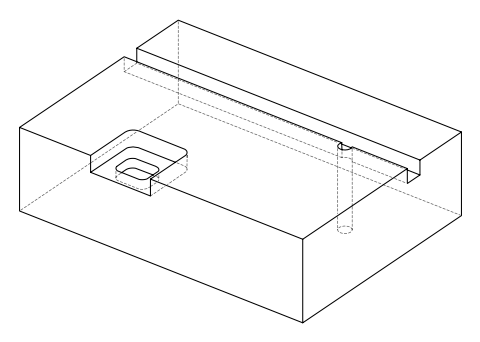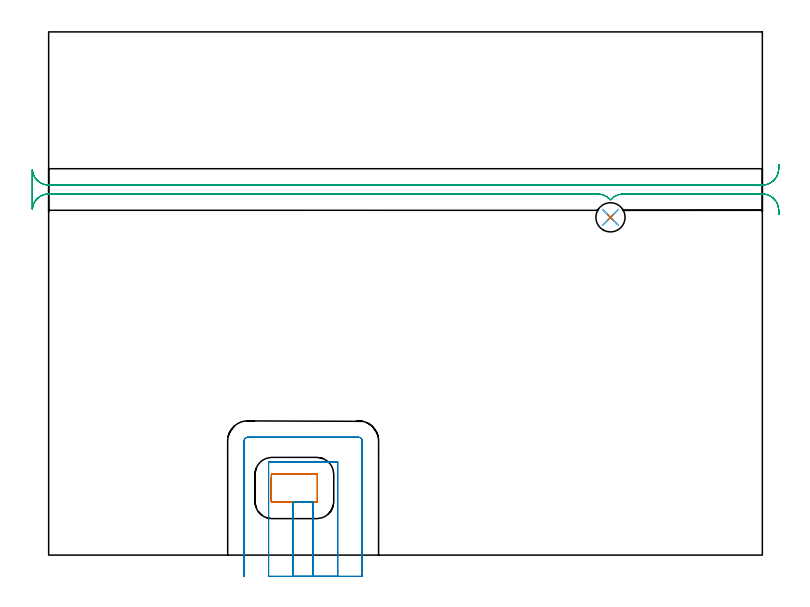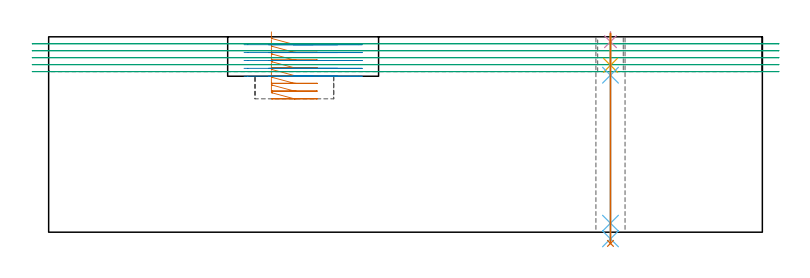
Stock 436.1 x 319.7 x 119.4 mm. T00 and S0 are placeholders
(PLAN: 7 operations, 4 tool changes, 20.5 min)
(1 MILL_RECTANGULAR_POCKET | POCKET_RECTANGULAR_STRAIGHT | UGT0201_136 | Follow Part, ap 5, ae 75% | 2.44 min | 64620 mm3)
(2 MILL_SLOT | SLOT_PARTIAL_RECTANGULAR | UGT0201_136 | Follow Part, ap 5, ae 75% | 7.14 min | 139577 mm3)
(3 MILL_RECTANGULAR_SLOT | SLOT_RECTANGULAR | UGT0201_136 | Follow Part, ap 5, ae 75% | 9.72 min | 236857 mm3)
(4 SPOT_DRILL | STEP1HOLE | NXT0321_9005460120000 | 0.05 min | 94 mm3)
(5 DRILL_BLIND_HOLE_INTO_CENTER | STEP1HOLE | NXT0301_087 | 0.08 min | 933 mm3)
(6 GUN_DRILL_THROUGH_HOLE | STEP1HOLE | UGT0307_008 | 0.6 min | 9595 mm3)
(7 DRILL_TO_ENLARGE_THROUGH_HOLE | STEP1HOLE | UGT0301_248 | 0.51 min | 17063 mm3)
(TOOL UGT0201_136 | Carbide End Mill 20.0 | D20 FL30 Z4)
(TOOL NXT0321_9005460120000 | NC Spot Drill, 142deg, 12mm, Carbide, Uncoated | D12 PA142 FL30 Z2)
(TOOL NXT0301_087 | Carbide Drill 11.6mm [860.1-1160-058A1-MM 2214] | D11.6 PA140 FL72 Z2)
(TOOL UGT0307_008 | Gun Drill 11 mm | D11 PA130 FL24 Z1)
(TOOL UGT0301_248 | Twist Drill 17.8 mm | D17.8 PA118 FL130 Z2)
(OP 1 MILL_RECTANGULAR_POCKET)
G17 G21 G94 G90
T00 M6
G54
G17 G0 G90 X136.1 Y47.337 S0 M3
G43 Z129.4 H0
Z122.4
G94 G1 Y32.8 Z118.505 F250.
Y32.729 Z118.486
X136.148 Y32.574 Z118.442
X136.243 Y32.443 Z118.399
X136.374 Y32.348 Z118.356
X136.529 Y32.3 Z118.312
X136.6 Z118.293
X150.15 Z114.662
X163.7 F500.
G3 X164.2 Y32.8 R0.5
G1 Y49.2
G3 X163.7 Y49.7 R0.5
G1 X136.6
G3 X136.1 Y49.2 R0.5
G1 Y32.8
G3 X136.6 Y32.3 R0.5
G1 X150.15
X151.15
G0 X136.1 Y47.337 Z117.662
G1 Y32.8 Z113.767 F250.
Y32.729 Z113.748
X136.148 Y32.574 Z113.705
X136.243 Y32.443 Z113.661
X136.374 Y32.348 Z113.618
X136.529 Y32.3 Z113.575
X136.6 Z113.556
X150.15 Z109.925
X163.7 F500.
G3 X164.2 Y32.8 R0.5
G1 Y49.2
G3 X163.7 Y49.7 R0.5
G1 X136.6
G3 X136.1 Y49.2 R0.5
G1 Y32.8
G3 X136.6 Y32.3 R0.5
G1 X150.15
X151.15
G0 X136.1 Y47.337 Z112.925
G1 Y32.8 Z109.03 F250.
Y32.729 Z109.011
X136.148 Y32.574 Z108.967
X136.243 Y32.443 Z108.924
X136.374 Y32.348 Z108.881
X136.529 Y32.3 Z108.837
X136.6 Z108.818
X150.15 Z105.187
X163.7 F500.
G3 X164.2 Y32.8 R0.5
G1 Y49.2
G3 X163.7 Y49.7 R0.5
G1 X136.6
G3 X136.1 Y49.2 R0.5
G1 Y32.8
G3 X136.6 Y32.3 R0.5
G1 X150.15
X151.15
G0 X136.1 Y47.337 Z108.187
G1 Y32.8 Z104.292 F250.
Y32.729 Z104.273
X136.148 Y32.574 Z104.23
X136.243 Y32.443 Z104.186
X136.374 Y32.348 Z104.143
X136.529 Y32.3 Z104.1
X136.6 Z104.081
X150.15 Z100.45
X163.7 F500.
G3 X164.2 Y32.8 R0.5
G1 Y49.2
G3 X163.7 Y49.7 R0.5
G1 X136.6
G3 X136.1 Y49.2 R0.5
G1 Y32.8
G3 X136.6 Y32.3 R0.5
G1 X150.15
X151.15
G0 X136.1 Y47.337 Z103.45
G1 Y32.8 Z99.555 F250.
Y32.729 Z99.536
X136.148 Y32.574 Z99.492
X136.243 Y32.443 Z99.449
X136.374 Y32.348 Z99.406
X136.529 Y32.3 Z99.362
X136.6 Z99.343
X150.15 Z95.712
X163.7 F500.
G3 X164.2 Y32.8 R0.5
G1 Y49.2
G3 X163.7 Y49.7 R0.5
G1 X136.6
G3 X136.1 Y49.2 R0.5
G1 Y32.8
G3 X136.6 Y32.3 R0.5
G1 X150.15
X151.15
G0 X136.1 Y47.337 Z98.712
G1 Y32.8 Z94.817 F250.
Y32.729 Z94.798
X136.148 Y32.574 Z94.755
X136.243 Y32.443 Z94.712
X136.374 Y32.348 Z94.668
X136.529 Y32.3 Z94.625
X136.6 Z94.606
X150.15 Z90.975
X163.7 F500.
G3 X164.2 Y32.8 R0.5
G1 Y49.2
G3 X163.7 Y49.7 R0.5
G1 X136.6
G3 X136.1 Y49.2 R0.5
G1 Y32.8
G3 X136.6 Y32.3 R0.5
G1 X150.15
X151.15
G0 X136.1 Y47.337 Z93.975
G1 Y32.8 Z90.08 F250.
Y32.729 Z90.061
X136.148 Y32.574 Z90.017
X136.243 Y32.443 Z89.974
X136.374 Y32.348 Z89.931
X136.529 Y32.3 Z89.887
X136.6 Z89.868
X150.15 Z86.237
X163.7 F500.
G3 X164.2 Y32.8 R0.5
G1 Y49.2
G3 X163.7 Y49.7 R0.5
G1 X136.6
G3 X136.1 Y49.2 R0.5
G1 Y32.8
G3 X136.6 Y32.3 R0.5
G1 X150.15
X151.15
G0 X136.1 Y47.337 Z89.237
G1 Y32.8 Z85.342 F250.
Y32.729 Z85.323
X136.148 Y32.574 Z85.28
X136.243 Y32.443 Z85.237
X136.374 Y32.348 Z85.193
X136.529 Y32.3 Z85.15
X136.6 Z85.131
X150.15 Z81.5
X163.7 F500.
G3 X164.2 Y32.8 R0.5
G1 Y49.2
G3 X163.7 Y49.7 R0.5
G1 X136.6
G3 X136.1 Y49.2 R0.5
G1 Y32.8
G3 X136.6 Y32.3 R0.5
G1 X150.15
X151.15
G0 Z129.4
M5
M2
(OP 2 MILL_SLOT)
G17 G21 G94 G90
T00 M6
G54
G17 G0 G90 X161.6 Y-13. S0 M3
G43 Z129.4 H0
Z114.58
G94 G1 Y-10. F250.
Y32.3 F500.
X149.4
Y-10.
Y-13. F250.
X176.6
Y-10.
Y57. F500.
X134.4
Y-10.
Y-13. F250.
X191.6
Y-10.
Y69.7 F500.
G3 X189.3 Y72. R2.3
G1 X121.7
G3 X119.4 Y69.7 R2.3
G1 Y-10.
Y-13. F250.
G0 X161.6 Z109.76
G1 Y-10.
Y32.3 F500.
X149.4
Y-10.
Y-13. F250.
X176.6
Y-10.
Y57. F500.
X134.4
Y-10.
Y-13. F250.
X191.6
Y-10.
Y69.7 F500.
G3 X189.3 Y72. R2.3
G1 X121.7
G3 X119.4 Y69.7 R2.3
G1 Y-10.
Y-13. F250.
G0 X161.6 Z104.94
G1 Y-10.
Y32.3 F500.
X149.4
Y-10.
Y-13. F250.
X176.6
Y-10.
Y57. F500.
X134.4
Y-10.
Y-13. F250.
X191.6
Y-10.
Y69.7 F500.
G3 X189.3 Y72. R2.3
G1 X121.7
G3 X119.4 Y69.7 R2.3
G1 Y-10.
Y-13. F250.
G0 X161.6 Z100.12
G1 Y-10.
Y32.3 F500.
X149.4
Y-10.
Y-13. F250.
X176.6
Y-10.
Y57. F500.
X134.4
Y-10.
Y-13. F250.
X191.6
Y-10.
Y69.7 F500.
G3 X189.3 Y72. R2.3
G1 X121.7
G3 X119.4 Y69.7 R2.3
G1 Y-10.
Y-13. F250.
G0 X161.6 Z95.3
G1 Y-10.
Y32.3 F500.
X149.4
Y-10.
Y-13. F250.
X176.6
Y-10.
Y57. F500.
X134.4
Y-10.
Y-13. F250.
X191.6
Y-10.
Y69.7 F500.
G3 X189.3 Y72. R2.3
G1 X121.7
G3 X119.4 Y69.7 R2.3
G1 Y-10.
Y-13. F250.
G0 Z129.4
M5
M2
(OP 3 MILL_RECTANGULAR_SLOT)
G17 G21 G94 G90
T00 M6
G54
G17 G0 G90 X446.224 Y238.65 S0 M3
G43 Z129.4 H0
Z115.14
G94 G1 X446.09 Y235.653 F250.
G2 X436.1 Y226.1 R10. F500.
G1 X0.
G2 X-9.97 Y235.326 R10.
G1 X-10.
Y211.474
X-9.97
G2 X0. Y220.7 R10.
G1 X335.508
G2 X343.3 Y216.967 R10.
X351.092 Y220.7 R10.
G1 X436.1
G2 X446.09 Y211.147 R10.
G1 X446.224 Y208.15 F250.
G0 Y238.65 Z110.88
G1 X446.09 Y235.653
G2 X436.1 Y226.1 R10. F500.
G1 X0.
G2 X-9.97 Y235.326 R10.
G1 X-10.
Y211.474
X-9.97
G2 X0. Y220.7 R10.
G1 X335.508
G2 X343.3 Y216.967 R10.
X351.092 Y220.7 R10.
G1 X436.1
G2 X446.09 Y211.147 R10.
G1 X446.224 Y208.15 F250.
G0 Y238.65 Z106.62
G1 X446.09 Y235.653
G2 X436.1 Y226.1 R10. F500.
G1 X0.
G2 X-9.97 Y235.326 R10.
G1 X-10.
Y211.474
X-9.97
G2 X0. Y220.7 R10.
G1 X335.508
G2 X343.3 Y216.967 R10.
X351.092 Y220.7 R10.
G1 X436.1
G2 X446.09 Y211.147 R10.
G1 X446.224 Y208.15 F250.
G0 Y238.65 Z102.36
G1 X446.09 Y235.653
G2 X436.1 Y226.1 R10. F500.
G1 X0.
G2 X-9.97 Y235.326 R10.
G1 X-10.
Y211.474
X-9.97
G2 X0. Y220.7 R10.
G1 X335.508
G2 X343.3 Y216.967 R10.
X351.092 Y220.7 R10.
G1 X436.1
G2 X446.09 Y211.147 R10.
G1 X446.224 Y208.15 F250.
G0 Y238.65 Z98.1
G1 X446.09 Y235.653
G2 X436.1 Y226.1 R10. F500.
G1 X0.
G2 X-9.97 Y235.326 R10.
G1 X-10.
Y211.474
X-9.97
G2 X0. Y220.7 R10.
G1 X335.508
G2 X343.3 Y216.967 R10.
X351.092 Y220.7 R10.
G1 X436.1
G2 X446.09 Y211.147 R10.
G1 X446.224 Y208.15 F250.
G0 Z129.4
M5
M2
(OP 4 SPOT_DRILL)
G17 G21 G94 G90
T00 M6
G54
G17 G0 G90 X343.3 Y206.4 S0 M3
G43 Z129.4 H0
G94 G81 G98 Z116.4 F250. R122.4
G80
M5
M2
(OP 5 DRILL_BLIND_HOLE_INTO_CENTER)
G17 G21 G94 G90
T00 M6
G54
G17 G0 G90 X343.3 Y206.4 S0 M3
G43 Z129.4 H1
G94 G81 G98 Z102. F250. R121.4
G80
M5
M2
(OP 6 GUN_DRILL_THROUGH_HOLE)
G17 G21 G94 G90
T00 M6
G54
G17 G0 G90 X343.3 Y206.4 M8
G43 Z129.4 H0
Z115.349
S716 M3
G94 G1 Z95.937 F125. M26
G4 X.084
Z5.5 F250.
G4 X.084
Z-4.065 F125.
G4 X.084
M5
M9
G0 Z115.349
Z129.4
M2
(OP 7 DRILL_TO_ENLARGE_THROUGH_HOLE)
G17 G21 G94 G90
T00 M6
G54
G17 G0 G90 X343.3 Y206.4 S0 M3
G43 Z129.4 H0
G94 G73 G98 Z-6.848 F250. Q15.781 R121.4
G80
M5
M2
